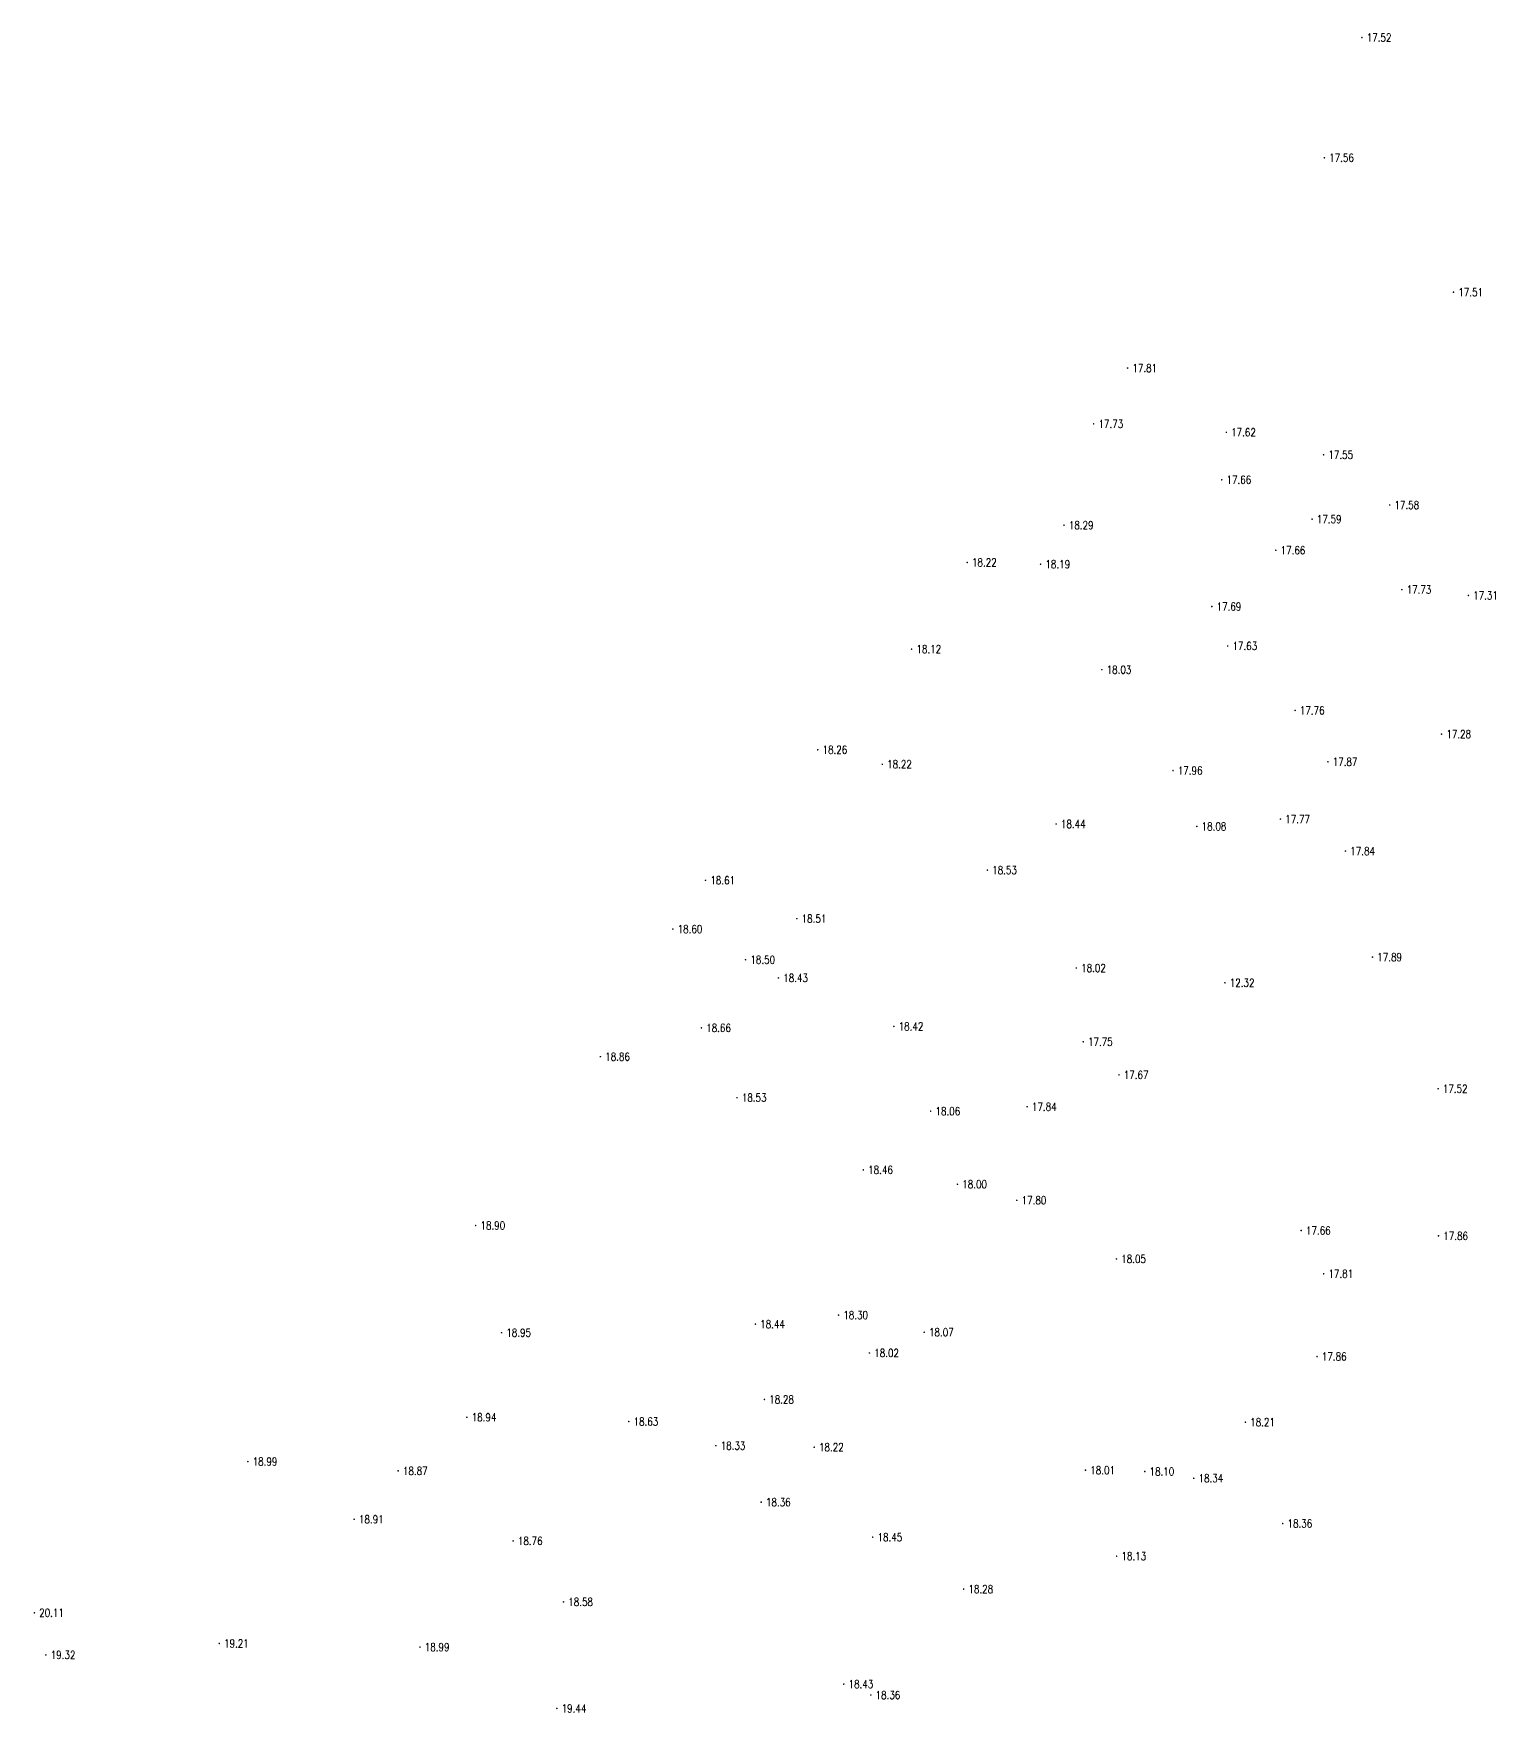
# Model space of a CAD drawing. Extents: x 476861 to 479475, y 2367369 to 2370541.
# Drawn here: x 478496.6 to 478679.2, y 2370303.2 to 2370513 of the extents above; entities that cross this region are included whole.
import ezdxf
from ezdxf.enums import TextEntityAlignment as Align

# ---------------------------------------------------------------- set-up
doc = ezdxf.new("R2010")
doc.units = 0
doc.header["$LTSCALE"] = 0.5
doc.layers.get('0').update_dxf_attribs({"linetype": 'CONTINUOUS'})
doc.layers.add('GCD', color=1, linetype='CONTINUOUS')
doc.styles.add('HZ', font='rs.shx', dxfattribs={"width": 0.8, "bigfont": 'hztxt.shx'})

# ---------------------------------------------------------------- blocks, each defined once
blk = doc.blocks.new('GC200')
at = {"linetype": 'Continuous', "const_width": 0.2, "flags": 128}
blk.add_lwpolyline([(-0.1, 0, 1), (0.1, 0, 1)], format="xyb", close=True, dxfattribs=at)

msp = doc.modelspace()

# ---------------------------------------------------------------- block references
at = {"layer": 'GCD', "linetype": 'Continuous'}
ref = msp.add_blockref('GC200', (478662.548, 2370512.502, 17.52), dxfattribs=dict(at, xscale=0.5, yscale=0.5, zscale=0.5))
ref.add_attrib('height', '17.52', dxfattribs={"linetype": 'Continuous', "height": 1, "style": 'HZ', "width": 0.8}).set_placement((478663.148, 2370512.502, 17.52), align=Align.MIDDLE_LEFT)
ref = msp.add_blockref('GC200', (478657.857, 2370497.489, 17.56), dxfattribs=dict(at, xscale=0.5, yscale=0.5, zscale=0.5))
ref.add_attrib('height', '17.56', dxfattribs={"linetype": 'Continuous', "height": 1, "style": 'HZ', "width": 0.8}).set_placement((478658.457, 2370497.489, 17.56), align=Align.MIDDLE_LEFT)
ref = msp.add_blockref('GC200', (478673.988, 2370480.687, 17.51), dxfattribs=dict(at, xscale=0.5, yscale=0.5, zscale=0.5))
ref.add_attrib('height', '17.51', dxfattribs={"linetype": 'Continuous', "height": 1, "style": 'HZ', "width": 0.8}).set_placement((478674.588, 2370480.687, 17.51), align=Align.MIDDLE_LEFT)
ref = msp.add_blockref('GC200', (478633.273, 2370471.213, 17.81), dxfattribs=dict(at, xscale=0.5, yscale=0.5, zscale=0.5))
ref.add_attrib('height', '17.81', dxfattribs={"linetype": 'Continuous', "height": 1, "style": 'HZ', "width": 0.8}).set_placement((478633.873, 2370471.213, 17.81), align=Align.MIDDLE_LEFT)
ref = msp.add_blockref('GC200', (478629.034, 2370464.239, 17.73), dxfattribs=dict(at, xscale=0.5, yscale=0.5, zscale=0.5))
ref.add_attrib('height', '17.73', dxfattribs={"linetype": 'Continuous', "height": 1, "style": 'HZ', "width": 0.8}).set_placement((478629.634, 2370464.239, 17.73), align=Align.MIDDLE_LEFT)
ref = msp.add_blockref('GC200', (478645.608, 2370463.181, 17.62), dxfattribs=dict(at, xscale=0.5, yscale=0.5, zscale=0.5))
ref.add_attrib('height', '17.62', dxfattribs={"linetype": 'Continuous', "height": 1, "style": 'HZ', "width": 0.8}).set_placement((478646.208, 2370463.181, 17.62), align=Align.MIDDLE_LEFT)
ref = msp.add_blockref('GC200', (478657.76, 2370460.374, 17.55), dxfattribs=dict(at, xscale=0.5, yscale=0.5, zscale=0.5))
ref.add_attrib('height', '17.55', dxfattribs={"linetype": 'Continuous', "height": 1, "style": 'HZ', "width": 0.8}).set_placement((478658.36, 2370460.374, 17.55), align=Align.MIDDLE_LEFT)
ref = msp.add_blockref('GC200', (478645.032, 2370457.257, 17.66), dxfattribs=dict(at, xscale=0.5, yscale=0.5, zscale=0.5))
ref.add_attrib('height', '17.66', dxfattribs={"linetype": 'Continuous', "height": 1, "style": 'HZ', "width": 0.8}).set_placement((478645.632, 2370457.257, 17.66), align=Align.MIDDLE_LEFT)
ref = msp.add_blockref('GC200', (478666.01, 2370454.099, 17.58), dxfattribs=dict(at, xscale=0.5, yscale=0.5, zscale=0.5))
ref.add_attrib('height', '17.58', dxfattribs={"linetype": 'Continuous', "height": 1, "style": 'HZ', "width": 0.8}).set_placement((478666.61, 2370454.099, 17.58), align=Align.MIDDLE_LEFT)
ref = msp.add_blockref('GC200', (478625.331, 2370451.569, 18.29), dxfattribs=dict(at, xscale=0.5, yscale=0.5, zscale=0.5))
ref.add_attrib('height', '18.29', dxfattribs={"linetype": 'Continuous', "height": 1, "style": 'HZ', "width": 0.8}).set_placement((478625.931, 2370451.569, 18.29), align=Align.MIDDLE_LEFT)
ref = msp.add_blockref('GC200', (478656.318, 2370452.331, 17.59), dxfattribs=dict(at, xscale=0.5, yscale=0.5, zscale=0.5))
ref.add_attrib('height', '17.59', dxfattribs={"linetype": 'Continuous', "height": 1, "style": 'HZ', "width": 0.8}).set_placement((478656.918, 2370452.331, 17.59), align=Align.MIDDLE_LEFT)
ref = msp.add_blockref('GC200', (478613.236, 2370446.926, 18.22), dxfattribs=dict(at, xscale=0.5, yscale=0.5, zscale=0.5))
ref.add_attrib('height', '18.22', dxfattribs={"linetype": 'Continuous', "height": 1, "style": 'HZ', "width": 0.8}).set_placement((478613.836, 2370446.926, 18.22), align=Align.MIDDLE_LEFT)
ref = msp.add_blockref('GC200', (478651.788, 2370448.443, 17.66), dxfattribs=dict(at, xscale=0.5, yscale=0.5, zscale=0.5))
ref.add_attrib('height', '17.66', dxfattribs={"linetype": 'Continuous', "height": 1, "style": 'HZ', "width": 0.8}).set_placement((478652.388, 2370448.443, 17.66), align=Align.MIDDLE_LEFT)
ref = msp.add_blockref('GC200', (478622.404, 2370446.699, 18.19), dxfattribs=dict(at, xscale=0.5, yscale=0.5, zscale=0.5))
ref.add_attrib('height', '18.19', dxfattribs={"linetype": 'Continuous', "height": 1, "style": 'HZ', "width": 0.8}).set_placement((478623.004, 2370446.699, 18.19), align=Align.MIDDLE_LEFT)
ref = msp.add_blockref('GC200', (478667.536, 2370443.525, 17.73), dxfattribs=dict(at, xscale=0.5, yscale=0.5, zscale=0.5))
ref.add_attrib('height', '17.73', dxfattribs={"linetype": 'Continuous', "height": 1, "style": 'HZ', "width": 0.8}).set_placement((478668.136, 2370443.525, 17.73), align=Align.MIDDLE_LEFT)
ref = msp.add_blockref('GC200', (478675.846, 2370442.797, 17.31), dxfattribs=dict(at, xscale=0.5, yscale=0.5, zscale=0.5))
ref.add_attrib('height', '17.31', dxfattribs={"linetype": 'Continuous', "height": 1, "style": 'HZ', "width": 0.8}).set_placement((478676.446, 2370442.797, 17.31), align=Align.MIDDLE_LEFT)
ref = msp.add_blockref('GC200', (478643.792, 2370441.416, 17.69), dxfattribs=dict(at, xscale=0.5, yscale=0.5, zscale=0.5))
ref.add_attrib('height', '17.69', dxfattribs={"linetype": 'Continuous', "height": 1, "style": 'HZ', "width": 0.8}).set_placement((478644.392, 2370441.416, 17.69), align=Align.MIDDLE_LEFT)
ref = msp.add_blockref('GC200', (478645.774, 2370436.487, 17.63), dxfattribs=dict(at, xscale=0.5, yscale=0.5, zscale=0.5))
ref.add_attrib('height', '17.63', dxfattribs={"linetype": 'Continuous', "height": 1, "style": 'HZ', "width": 0.8}).set_placement((478646.374, 2370436.487, 17.63), align=Align.MIDDLE_LEFT)
ref = msp.add_blockref('GC200', (478606.291, 2370436.096, 18.124), dxfattribs=dict(at, xscale=0.5, yscale=0.5, zscale=0.5))
ref.add_attrib('height', '18.12', dxfattribs={"linetype": 'Continuous', "height": 1, "style": 'HZ', "width": 0.8}).set_placement((478606.891, 2370436.096, 18.124), align=Align.MIDDLE_LEFT)
ref = msp.add_blockref('GC200', (478630.057, 2370433.525, 18.03), dxfattribs=dict(at, xscale=0.5, yscale=0.5, zscale=0.5))
ref.add_attrib('height', '18.03', dxfattribs={"linetype": 'Continuous', "height": 1, "style": 'HZ', "width": 0.8}).set_placement((478630.657, 2370433.525, 18.03), align=Align.MIDDLE_LEFT)
ref = msp.add_blockref('GC200', (478654.195, 2370428.439, 17.76), dxfattribs=dict(at, xscale=0.5, yscale=0.5, zscale=0.5))
ref.add_attrib('height', '17.76', dxfattribs={"linetype": 'Continuous', "height": 1, "style": 'HZ', "width": 0.8}).set_placement((478654.795, 2370428.439, 17.76), align=Align.MIDDLE_LEFT)
ref = msp.add_blockref('GC200', (478672.495, 2370425.472, 17.28), dxfattribs=dict(at, xscale=0.5, yscale=0.5, zscale=0.5))
ref.add_attrib('height', '17.28', dxfattribs={"linetype": 'Continuous', "height": 1, "style": 'HZ', "width": 0.8}).set_placement((478673.095, 2370425.472, 17.28), align=Align.MIDDLE_LEFT)
ref = msp.add_blockref('GC200', (478594.563, 2370423.522, 18.26), dxfattribs=dict(at, xscale=0.5, yscale=0.5, zscale=0.5))
ref.add_attrib('height', '18.26', dxfattribs={"linetype": 'Continuous', "height": 1, "style": 'HZ', "width": 0.8}).set_placement((478595.163, 2370423.522, 18.26), align=Align.MIDDLE_LEFT)
ref = msp.add_blockref('GC200', (478658.299, 2370422.016, 17.87), dxfattribs=dict(at, xscale=0.5, yscale=0.5, zscale=0.5))
ref.add_attrib('height', '17.87', dxfattribs={"linetype": 'Continuous', "height": 1, "style": 'HZ', "width": 0.8}).set_placement((478658.899, 2370422.016, 17.87), align=Align.MIDDLE_LEFT)
ref = msp.add_blockref('GC200', (478602.632, 2370421.705, 18.22), dxfattribs=dict(at, xscale=0.5, yscale=0.5, zscale=0.5))
ref.add_attrib('height', '18.22', dxfattribs={"linetype": 'Continuous', "height": 1, "style": 'HZ', "width": 0.8}).set_placement((478603.232, 2370421.705, 18.22), align=Align.MIDDLE_LEFT)
ref = msp.add_blockref('GC200', (478638.947, 2370420.922, 17.96), dxfattribs=dict(at, xscale=0.5, yscale=0.5, zscale=0.5))
ref.add_attrib('height', '17.96', dxfattribs={"linetype": 'Continuous', "height": 1, "style": 'HZ', "width": 0.8}).set_placement((478639.547, 2370420.922, 17.96), align=Align.MIDDLE_LEFT)
ref = msp.add_blockref('GC200', (478624.346, 2370414.244, 18.44), dxfattribs=dict(at, xscale=0.5, yscale=0.5, zscale=0.5))
ref.add_attrib('height', '18.44', dxfattribs={"linetype": 'Continuous', "height": 1, "style": 'HZ', "width": 0.8}).set_placement((478624.946, 2370414.244, 18.44), align=Align.MIDDLE_LEFT)
ref = msp.add_blockref('GC200', (478641.923, 2370413.942, 18.08), dxfattribs=dict(at, xscale=0.5, yscale=0.5, zscale=0.5))
ref.add_attrib('height', '18.08', dxfattribs={"linetype": 'Continuous', "height": 1, "style": 'HZ', "width": 0.8}).set_placement((478642.523, 2370413.942, 18.08), align=Align.MIDDLE_LEFT)
ref = msp.add_blockref('GC200', (478652.371, 2370414.86, 17.77), dxfattribs=dict(at, xscale=0.5, yscale=0.5, zscale=0.5))
ref.add_attrib('height', '17.77', dxfattribs={"linetype": 'Continuous', "height": 1, "style": 'HZ', "width": 0.8}).set_placement((478652.971, 2370414.86, 17.77), align=Align.MIDDLE_LEFT)
ref = msp.add_blockref('GC200', (478660.492, 2370410.86, 17.838), dxfattribs=dict(at, xscale=0.5, yscale=0.5, zscale=0.5))
ref.add_attrib('height', '17.84', dxfattribs={"linetype": 'Continuous', "height": 1, "style": 'HZ', "width": 0.8}).set_placement((478661.092, 2370410.86, 17.838), align=Align.MIDDLE_LEFT)
ref = msp.add_blockref('GC200', (478580.548, 2370407.21, 18.61), dxfattribs=dict(at, xscale=0.5, yscale=0.5, zscale=0.5))
ref.add_attrib('height', '18.61', dxfattribs={"linetype": 'Continuous', "height": 1, "style": 'HZ', "width": 0.8}).set_placement((478581.148, 2370407.21, 18.61), align=Align.MIDDLE_LEFT)
ref = msp.add_blockref('GC200', (478615.755, 2370408.483, 18.53), dxfattribs=dict(at, xscale=0.5, yscale=0.5, zscale=0.5))
ref.add_attrib('height', '18.53', dxfattribs={"linetype": 'Continuous', "height": 1, "style": 'HZ', "width": 0.8}).set_placement((478616.355, 2370408.483, 18.53), align=Align.MIDDLE_LEFT)
ref = msp.add_blockref('GC200', (478576.463, 2370401.114, 18.6), dxfattribs=dict(at, xscale=0.5, yscale=0.5, zscale=0.5))
ref.add_attrib('height', '18.60', dxfattribs={"linetype": 'Continuous', "height": 1, "style": 'HZ', "width": 0.8}).set_placement((478577.063, 2370401.114, 18.6), align=Align.MIDDLE_LEFT)
ref = msp.add_blockref('GC200', (478591.948, 2370402.418, 18.51), dxfattribs=dict(at, xscale=0.5, yscale=0.5, zscale=0.5))
ref.add_attrib('height', '18.51', dxfattribs={"linetype": 'Continuous', "height": 1, "style": 'HZ', "width": 0.8}).set_placement((478592.548, 2370402.418, 18.51), align=Align.MIDDLE_LEFT)
ref = msp.add_blockref('GC200', (478585.548, 2370397.286, 18.5), dxfattribs=dict(at, xscale=0.5, yscale=0.5, zscale=0.5))
ref.add_attrib('height', '18.50', dxfattribs={"linetype": 'Continuous', "height": 1, "style": 'HZ', "width": 0.8}).set_placement((478586.148, 2370397.286, 18.5), align=Align.MIDDLE_LEFT)
ref = msp.add_blockref('GC200', (478663.866, 2370397.614, 17.89), dxfattribs=dict(at, xscale=0.5, yscale=0.5, zscale=0.5))
ref.add_attrib('height', '17.89', dxfattribs={"linetype": 'Continuous', "height": 1, "style": 'HZ', "width": 0.8}).set_placement((478664.466, 2370397.614, 17.89), align=Align.MIDDLE_LEFT)
ref = msp.add_blockref('GC200', (478589.655, 2370395.008, 18.429), dxfattribs=dict(at, xscale=0.5, yscale=0.5, zscale=0.5))
ref.add_attrib('height', '18.43', dxfattribs={"linetype": 'Continuous', "height": 1, "style": 'HZ', "width": 0.8}).set_placement((478590.255, 2370395.008, 18.429), align=Align.MIDDLE_LEFT)
ref = msp.add_blockref('GC200', (478626.871, 2370396.249, 18.022), dxfattribs=dict(at, xscale=0.5, yscale=0.5, zscale=0.5))
ref.add_attrib('height', '18.02', dxfattribs={"linetype": 'Continuous', "height": 1, "style": 'HZ', "width": 0.8}).set_placement((478627.471, 2370396.249, 18.022), align=Align.MIDDLE_LEFT)
ref = msp.add_blockref('GC200', (478645.434, 2370394.404, 12.32), dxfattribs=dict(at, xscale=0.5, yscale=0.5, zscale=0.5))
ref.add_attrib('height', '12.32', dxfattribs={"linetype": 'Continuous', "height": 1, "style": 'HZ', "width": 0.8}).set_placement((478646.034, 2370394.404, 12.32), align=Align.MIDDLE_LEFT)
ref = msp.add_blockref('GC200', (478580.029, 2370388.773, 18.66), dxfattribs=dict(at, xscale=0.5, yscale=0.5, zscale=0.5))
ref.add_attrib('height', '18.66', dxfattribs={"linetype": 'Continuous', "height": 1, "style": 'HZ', "width": 0.8}).set_placement((478580.629, 2370388.773, 18.66), align=Align.MIDDLE_LEFT)
ref = msp.add_blockref('GC200', (478604.074, 2370388.956, 18.42), dxfattribs=dict(at, xscale=0.5, yscale=0.5, zscale=0.5))
ref.add_attrib('height', '18.42', dxfattribs={"linetype": 'Continuous', "height": 1, "style": 'HZ', "width": 0.8}).set_placement((478604.674, 2370388.956, 18.42), align=Align.MIDDLE_LEFT)
ref = msp.add_blockref('GC200', (478627.728, 2370387.033, 17.751), dxfattribs=dict(at, xscale=0.5, yscale=0.5, zscale=0.5))
ref.add_attrib('height', '17.75', dxfattribs={"linetype": 'Continuous', "height": 1, "style": 'HZ', "width": 0.8}).set_placement((478628.328, 2370387.033, 17.751), align=Align.MIDDLE_LEFT)
ref = msp.add_blockref('GC200', (478567.411, 2370385.173, 18.86), dxfattribs=dict(at, xscale=0.5, yscale=0.5, zscale=0.5))
ref.add_attrib('height', '18.86', dxfattribs={"linetype": 'Continuous', "height": 1, "style": 'HZ', "width": 0.8}).set_placement((478568.011, 2370385.173, 18.86), align=Align.MIDDLE_LEFT)
ref = msp.add_blockref('GC200', (478632.198, 2370382.9, 17.67), dxfattribs=dict(at, xscale=0.5, yscale=0.5, zscale=0.5))
ref.add_attrib('height', '17.67', dxfattribs={"linetype": 'Continuous', "height": 1, "style": 'HZ', "width": 0.8}).set_placement((478632.798, 2370382.9, 17.67), align=Align.MIDDLE_LEFT)
ref = msp.add_blockref('GC200', (478584.48, 2370380.056, 18.53), dxfattribs=dict(at, xscale=0.5, yscale=0.5, zscale=0.5))
ref.add_attrib('height', '18.53', dxfattribs={"linetype": 'Continuous', "height": 1, "style": 'HZ', "width": 0.8}).set_placement((478585.08, 2370380.056, 18.53), align=Align.MIDDLE_LEFT)
ref = msp.add_blockref('GC200', (478672.06, 2370381.167, 17.52), dxfattribs=dict(at, xscale=0.5, yscale=0.5, zscale=0.5))
ref.add_attrib('height', '17.52', dxfattribs={"linetype": 'Continuous', "height": 1, "style": 'HZ', "width": 0.8}).set_placement((478672.66, 2370381.167, 17.52), align=Align.MIDDLE_LEFT)
ref = msp.add_blockref('GC200', (478608.67, 2370378.361, 18.057), dxfattribs=dict(at, xscale=0.5, yscale=0.5, zscale=0.5))
ref.add_attrib('height', '18.06', dxfattribs={"linetype": 'Continuous', "height": 1, "style": 'HZ', "width": 0.8}).set_placement((478609.27, 2370378.361, 18.057), align=Align.MIDDLE_LEFT)
ref = msp.add_blockref('GC200', (478620.72, 2370378.92, 17.84), dxfattribs=dict(at, xscale=0.5, yscale=0.5, zscale=0.5))
ref.add_attrib('height', '17.84', dxfattribs={"linetype": 'Continuous', "height": 1, "style": 'HZ', "width": 0.8}).set_placement((478621.32, 2370378.92, 17.84), align=Align.MIDDLE_LEFT)
ref = msp.add_blockref('GC200', (478600.257, 2370371.028, 18.458), dxfattribs=dict(at, xscale=0.5, yscale=0.5, zscale=0.5))
ref.add_attrib('height', '18.46', dxfattribs={"linetype": 'Continuous', "height": 1, "style": 'HZ', "width": 0.8}).set_placement((478600.857, 2370371.028, 18.458), align=Align.MIDDLE_LEFT)
ref = msp.add_blockref('GC200', (478612.02, 2370369.229, 18), dxfattribs=dict(at, xscale=0.5, yscale=0.5, zscale=0.5))
ref.add_attrib('height', '18.00', dxfattribs={"linetype": 'Continuous', "height": 1, "style": 'HZ', "width": 0.8}).set_placement((478612.62, 2370369.229, 18), align=Align.MIDDLE_LEFT)
ref = msp.add_blockref('GC200', (478619.435, 2370367.23, 17.8), dxfattribs=dict(at, xscale=0.5, yscale=0.5, zscale=0.5))
ref.add_attrib('height', '17.80', dxfattribs={"linetype": 'Continuous', "height": 1, "style": 'HZ', "width": 0.8}).set_placement((478620.035, 2370367.23, 17.8), align=Align.MIDDLE_LEFT)
ref = msp.add_blockref('GC200', (478551.828, 2370364.08, 18.9), dxfattribs=dict(at, xscale=0.5, yscale=0.5, zscale=0.5))
ref.add_attrib('height', '18.90', dxfattribs={"linetype": 'Continuous', "height": 1, "style": 'HZ', "width": 0.8}).set_placement((478552.428, 2370364.08, 18.9), align=Align.MIDDLE_LEFT)
ref = msp.add_blockref('GC200', (478654.955, 2370363.448, 17.659), dxfattribs=dict(at, xscale=0.5, yscale=0.5, zscale=0.5))
ref.add_attrib('height', '17.66', dxfattribs={"linetype": 'Continuous', "height": 1, "style": 'HZ', "width": 0.8}).set_placement((478655.555, 2370363.448, 17.659), align=Align.MIDDLE_LEFT)
ref = msp.add_blockref('GC200', (478672.111, 2370362.785, 17.86), dxfattribs=dict(at, xscale=0.5, yscale=0.5, zscale=0.5))
ref.add_attrib('height', '17.86', dxfattribs={"linetype": 'Continuous', "height": 1, "style": 'HZ', "width": 0.8}).set_placement((478672.711, 2370362.785, 17.86), align=Align.MIDDLE_LEFT)
ref = msp.add_blockref('GC200', (478631.879, 2370359.903, 18.05), dxfattribs=dict(at, xscale=0.5, yscale=0.5, zscale=0.5))
ref.add_attrib('height', '18.05', dxfattribs={"linetype": 'Continuous', "height": 1, "style": 'HZ', "width": 0.8}).set_placement((478632.479, 2370359.903, 18.05), align=Align.MIDDLE_LEFT)
ref = msp.add_blockref('GC200', (478657.769, 2370358.054, 17.814), dxfattribs=dict(at, xscale=0.5, yscale=0.5, zscale=0.5))
ref.add_attrib('height', '17.81', dxfattribs={"linetype": 'Continuous', "height": 1, "style": 'HZ', "width": 0.8}).set_placement((478658.369, 2370358.054, 17.814), align=Align.MIDDLE_LEFT)
ref = msp.add_blockref('GC200', (478597.161, 2370352.886, 18.301), dxfattribs=dict(at, xscale=0.5, yscale=0.5, zscale=0.5))
ref.add_attrib('height', '18.30', dxfattribs={"linetype": 'Continuous', "height": 1, "style": 'HZ', "width": 0.8}).set_placement((478597.761, 2370352.886, 18.301), align=Align.MIDDLE_LEFT)
ref = msp.add_blockref('GC200', (478555.062, 2370350.688, 18.954), dxfattribs=dict(at, xscale=0.5, yscale=0.5, zscale=0.5))
ref.add_attrib('height', '18.95', dxfattribs={"linetype": 'Continuous', "height": 1, "style": 'HZ', "width": 0.8}).set_placement((478555.662, 2370350.688, 18.954), align=Align.MIDDLE_LEFT)
ref = msp.add_blockref('GC200', (478586.773, 2370351.753, 18.444), dxfattribs=dict(at, xscale=0.5, yscale=0.5, zscale=0.5))
ref.add_attrib('height', '18.44', dxfattribs={"linetype": 'Continuous', "height": 1, "style": 'HZ', "width": 0.8}).set_placement((478587.373, 2370351.753, 18.444), align=Align.MIDDLE_LEFT)
ref = msp.add_blockref('GC200', (478607.864, 2370350.74, 18.067), dxfattribs=dict(at, xscale=0.5, yscale=0.5, zscale=0.5))
ref.add_attrib('height', '18.07', dxfattribs={"linetype": 'Continuous', "height": 1, "style": 'HZ', "width": 0.8}).set_placement((478608.464, 2370350.74, 18.067), align=Align.MIDDLE_LEFT)
ref = msp.add_blockref('GC200', (478601.024, 2370348.152, 18.017), dxfattribs=dict(at, xscale=0.5, yscale=0.5, zscale=0.5))
ref.add_attrib('height', '18.02', dxfattribs={"linetype": 'Continuous', "height": 1, "style": 'HZ', "width": 0.8}).set_placement((478601.624, 2370348.152, 18.017), align=Align.MIDDLE_LEFT)
ref = msp.add_blockref('GC200', (478656.945, 2370347.709, 17.857), dxfattribs=dict(at, xscale=0.5, yscale=0.5, zscale=0.5))
ref.add_attrib('height', '17.86', dxfattribs={"linetype": 'Continuous', "height": 1, "style": 'HZ', "width": 0.8}).set_placement((478657.545, 2370347.709, 17.857), align=Align.MIDDLE_LEFT)
ref = msp.add_blockref('GC200', (478587.901, 2370342.344, 18.275), dxfattribs=dict(at, xscale=0.5, yscale=0.5, zscale=0.5))
ref.add_attrib('height', '18.28', dxfattribs={"linetype": 'Continuous', "height": 1, "style": 'HZ', "width": 0.8}).set_placement((478588.501, 2370342.344, 18.275), align=Align.MIDDLE_LEFT)
ref = msp.add_blockref('GC200', (478550.732, 2370340.116, 18.94), dxfattribs=dict(at, xscale=0.5, yscale=0.5, zscale=0.5))
ref.add_attrib('height', '18.94', dxfattribs={"linetype": 'Continuous', "height": 1, "style": 'HZ', "width": 0.8}).set_placement((478551.332, 2370340.116, 18.94), align=Align.MIDDLE_LEFT)
ref = msp.add_blockref('GC200', (478570.955, 2370339.58, 18.63), dxfattribs=dict(at, xscale=0.5, yscale=0.5, zscale=0.5))
ref.add_attrib('height', '18.63', dxfattribs={"linetype": 'Continuous', "height": 1, "style": 'HZ', "width": 0.8}).set_placement((478571.555, 2370339.58, 18.63), align=Align.MIDDLE_LEFT)
ref = msp.add_blockref('GC200', (478647.988, 2370339.506, 18.212), dxfattribs=dict(at, xscale=0.5, yscale=0.5, zscale=0.5))
ref.add_attrib('height', '18.21', dxfattribs={"linetype": 'Continuous', "height": 1, "style": 'HZ', "width": 0.8}).set_placement((478648.588, 2370339.506, 18.212), align=Align.MIDDLE_LEFT)
ref = msp.add_blockref('GC200', (478581.839, 2370336.568, 18.33), dxfattribs=dict(at, xscale=0.5, yscale=0.5, zscale=0.5))
ref.add_attrib('height', '18.33', dxfattribs={"linetype": 'Continuous', "height": 1, "style": 'HZ', "width": 0.8}).set_placement((478582.439, 2370336.568, 18.33), align=Align.MIDDLE_LEFT)
ref = msp.add_blockref('GC200', (478594.122, 2370336.377, 18.222), dxfattribs=dict(at, xscale=0.5, yscale=0.5, zscale=0.5))
ref.add_attrib('height', '18.22', dxfattribs={"linetype": 'Continuous', "height": 1, "style": 'HZ', "width": 0.8}).set_placement((478594.722, 2370336.377, 18.222), align=Align.MIDDLE_LEFT)
ref = msp.add_blockref('GC200', (478523.37, 2370334.581, 18.994), dxfattribs=dict(at, xscale=0.5, yscale=0.5, zscale=0.5))
ref.add_attrib('height', '18.99', dxfattribs={"linetype": 'Continuous', "height": 1, "style": 'HZ', "width": 0.8}).set_placement((478523.97, 2370334.581, 18.994), align=Align.MIDDLE_LEFT)
ref = msp.add_blockref('GC200', (478542.142, 2370333.423, 18.87), dxfattribs=dict(at, xscale=0.5, yscale=0.5, zscale=0.5))
ref.add_attrib('height', '18.87', dxfattribs={"linetype": 'Continuous', "height": 1, "style": 'HZ', "width": 0.8}).set_placement((478542.742, 2370333.423, 18.87), align=Align.MIDDLE_LEFT)
ref = msp.add_blockref('GC200', (478628.011, 2370333.506, 18.007), dxfattribs=dict(at, xscale=0.5, yscale=0.5, zscale=0.5))
ref.add_attrib('height', '18.01', dxfattribs={"linetype": 'Continuous', "height": 1, "style": 'HZ', "width": 0.8}).set_placement((478628.611, 2370333.506, 18.007), align=Align.MIDDLE_LEFT)
ref = msp.add_blockref('GC200', (478635.417, 2370333.346, 18.102), dxfattribs=dict(at, xscale=0.5, yscale=0.5, zscale=0.5))
ref.add_attrib('height', '18.10', dxfattribs={"linetype": 'Continuous', "height": 1, "style": 'HZ', "width": 0.8}).set_placement((478636.017, 2370333.346, 18.102), align=Align.MIDDLE_LEFT)
ref = msp.add_blockref('GC200', (478641.536, 2370332.496, 18.336), dxfattribs=dict(at, xscale=0.5, yscale=0.5, zscale=0.5))
ref.add_attrib('height', '18.34', dxfattribs={"linetype": 'Continuous', "height": 1, "style": 'HZ', "width": 0.8}).set_placement((478642.136, 2370332.496, 18.336), align=Align.MIDDLE_LEFT)
ref = msp.add_blockref('GC200', (478587.497, 2370329.509, 18.361), dxfattribs=dict(at, xscale=0.5, yscale=0.5, zscale=0.5))
ref.add_attrib('height', '18.36', dxfattribs={"linetype": 'Continuous', "height": 1, "style": 'HZ', "width": 0.8}).set_placement((478588.097, 2370329.509, 18.361), align=Align.MIDDLE_LEFT)
ref = msp.add_blockref('GC200', (478536.647, 2370327.372, 18.91), dxfattribs=dict(at, xscale=0.5, yscale=0.5, zscale=0.5))
ref.add_attrib('height', '18.91', dxfattribs={"linetype": 'Continuous', "height": 1, "style": 'HZ', "width": 0.8}).set_placement((478537.247, 2370327.372, 18.91), align=Align.MIDDLE_LEFT)
ref = msp.add_blockref('GC200', (478652.652, 2370326.846, 18.36), dxfattribs=dict(at, xscale=0.5, yscale=0.5, zscale=0.5))
ref.add_attrib('height', '18.36', dxfattribs={"linetype": 'Continuous', "height": 1, "style": 'HZ', "width": 0.8}).set_placement((478653.252, 2370326.846, 18.36), align=Align.MIDDLE_LEFT)
ref = msp.add_blockref('GC200', (478556.501, 2370324.668, 18.76), dxfattribs=dict(at, xscale=0.5, yscale=0.5, zscale=0.5))
ref.add_attrib('height', '18.76', dxfattribs={"linetype": 'Continuous', "height": 1, "style": 'HZ', "width": 0.8}).set_placement((478557.101, 2370324.668, 18.76), align=Align.MIDDLE_LEFT)
ref = msp.add_blockref('GC200', (478601.428, 2370325.135, 18.445), dxfattribs=dict(at, xscale=0.5, yscale=0.5, zscale=0.5))
ref.add_attrib('height', '18.45', dxfattribs={"linetype": 'Continuous', "height": 1, "style": 'HZ', "width": 0.8}).set_placement((478602.028, 2370325.135, 18.445), align=Align.MIDDLE_LEFT)
ref = msp.add_blockref('GC200', (478631.904, 2370322.764, 18.13), dxfattribs=dict(at, xscale=0.5, yscale=0.5, zscale=0.5))
ref.add_attrib('height', '18.13', dxfattribs={"linetype": 'Continuous', "height": 1, "style": 'HZ', "width": 0.8}).set_placement((478632.504, 2370322.764, 18.13), align=Align.MIDDLE_LEFT)
ref = msp.add_blockref('GC200', (478562.8, 2370317.049, 18.577), dxfattribs=dict(at, xscale=0.5, yscale=0.5, zscale=0.5))
ref.add_attrib('height', '18.58', dxfattribs={"linetype": 'Continuous', "height": 1, "style": 'HZ', "width": 0.8}).set_placement((478563.4, 2370317.049, 18.577), align=Align.MIDDLE_LEFT)
ref = msp.add_blockref('GC200', (478612.79, 2370318.651, 18.276), dxfattribs=dict(at, xscale=0.5, yscale=0.5, zscale=0.5))
ref.add_attrib('height', '18.28', dxfattribs={"linetype": 'Continuous', "height": 1, "style": 'HZ', "width": 0.8}).set_placement((478613.39, 2370318.651, 18.276), align=Align.MIDDLE_LEFT)
ref = msp.add_blockref('GC200', (478496.7, 2370315.695, 20.11), dxfattribs=dict(at, xscale=0.5, yscale=0.5, zscale=0.5))
ref.add_attrib('height', '20.11', dxfattribs={"linetype": 'Continuous', "height": 1, "style": 'HZ', "width": 0.8}).set_placement((478497.3, 2370315.695, 20.11), align=Align.MIDDLE_LEFT)
ref = msp.add_blockref('GC200', (478519.797, 2370311.865, 19.214), dxfattribs=dict(at, xscale=0.5, yscale=0.5, zscale=0.5))
ref.add_attrib('height', '19.21', dxfattribs={"linetype": 'Continuous', "height": 1, "style": 'HZ', "width": 0.8}).set_placement((478520.397, 2370311.865, 19.214), align=Align.MIDDLE_LEFT)
ref = msp.add_blockref('GC200', (478544.871, 2370311.399, 18.99), dxfattribs=dict(at, xscale=0.5, yscale=0.5, zscale=0.5))
ref.add_attrib('height', '18.99', dxfattribs={"linetype": 'Continuous', "height": 1, "style": 'HZ', "width": 0.8}).set_placement((478545.471, 2370311.399, 18.99), align=Align.MIDDLE_LEFT)
ref = msp.add_blockref('GC200', (478498.138, 2370310.426, 19.32), dxfattribs=dict(at, xscale=0.5, yscale=0.5, zscale=0.5))
ref.add_attrib('height', '19.32', dxfattribs={"linetype": 'Continuous', "height": 1, "style": 'HZ', "width": 0.8}).set_placement((478498.738, 2370310.426, 19.32), align=Align.MIDDLE_LEFT)
ref = msp.add_blockref('GC200', (478597.813, 2370306.783, 18.427), dxfattribs=dict(at, xscale=0.5, yscale=0.5, zscale=0.5))
ref.add_attrib('height', '18.43', dxfattribs={"linetype": 'Continuous', "height": 1, "style": 'HZ', "width": 0.8}).set_placement((478598.413, 2370306.783, 18.427), align=Align.MIDDLE_LEFT)
ref = msp.add_blockref('GC200', (478601.194, 2370305.416, 18.356), dxfattribs=dict(at, xscale=0.5, yscale=0.5, zscale=0.5))
ref.add_attrib('height', '18.36', dxfattribs={"linetype": 'Continuous', "height": 1, "style": 'HZ', "width": 0.8}).set_placement((478601.794, 2370305.416, 18.356), align=Align.MIDDLE_LEFT)
ref = msp.add_blockref('GC200', (478561.973, 2370303.742, 19.441), dxfattribs=dict(at, xscale=0.5, yscale=0.5, zscale=0.5))
ref.add_attrib('height', '19.44', dxfattribs={"linetype": 'Continuous', "height": 1, "style": 'HZ', "width": 0.8}).set_placement((478562.573, 2370303.742, 19.441), align=Align.MIDDLE_LEFT)

doc.saveas('drawing.dxf')
